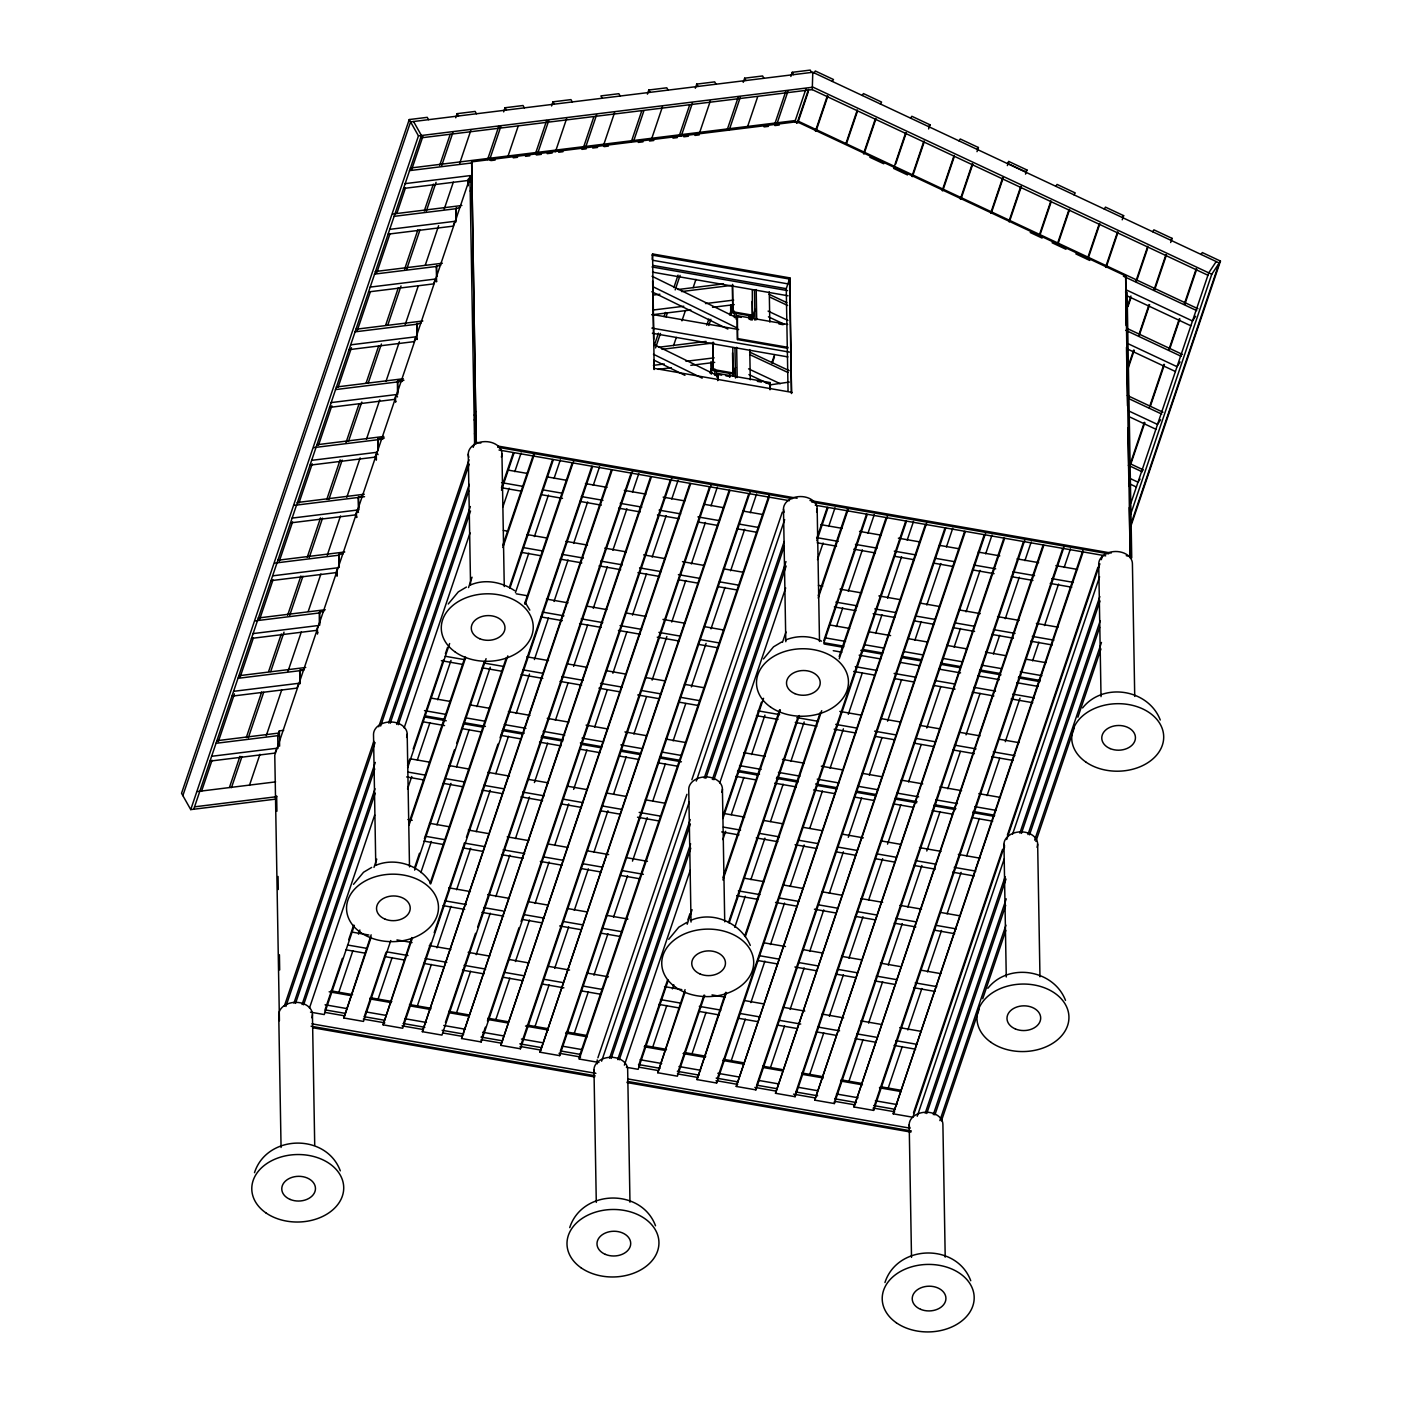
<?xml version="1.0" encoding="UTF-8"?>
<svg xmlns="http://www.w3.org/2000/svg" width="1402" height="1402" viewBox="0 0 1402 1402"><rect width="100%" height="100%" fill="white"/><g stroke="black" fill="none" stroke-linecap="round" stroke-linejoin="round"><path stroke-width="1.5" d="M428.539 119.678L427.224 117.347L409.244 119.556L181.541 793.287L190.742 809.602L275.949 799.087M182.856 795.617L410.576 121.886L812.792 72.273L1219.214 262.963L1130.941 524.155M190.742 809.602L418.462 135.871L409.244 119.556M193.739 809.234L421.441 135.503L413.555 121.518M201.52 791.341L212.035 760.235M218.344 741.588L234.449 693.902M240.057 677.324L253.376 637.928M259.668 619.281L272.987 579.885M279.296 561.221L292.615 521.842M298.906 503.178L312.225 463.799M318.534 445.135L331.836 405.756M338.145 387.092L351.464 347.714M357.072 331.117L370.373 291.739M376.682 273.075L390.001 233.696M397.011 212.964L405.406 188.078M411.715 169.432L422.931 136.257M229.455 787.381L239.97 756.291M246.261 737.627L261.683 692.027M268.693 671.295L281.294 633.984M287.603 615.32L300.922 575.942M307.231 557.277L320.532 517.899M326.841 499.235L340.16 459.838M345.768 443.26L359.07 403.881M366.08 383.149L378.698 345.838M385.69 325.106L398.308 287.778M404.617 269.131L417.919 229.735M424.228 211.089L433.341 184.135M439.65 165.471L450.165 134.382M455.755 117.803L457.157 113.65L475.138 111.441L476.452 113.772M231.47 787.644L241.985 756.537M248.277 737.89L263.699 692.29M270.709 671.558L284.01 632.162M289.618 615.583L302.937 576.187M309.246 557.54L322.548 518.144M328.857 499.498L342.176 460.101M348.467 441.437L361.786 402.059M368.095 383.394L381.414 344.016M387.706 325.352L401.025 285.973M406.633 269.377L419.934 229.998M426.243 211.334L436.057 182.313M441.665 165.734L452.881 132.559M249.433 785.418L259.948 754.329M266.257 735.664L281.662 690.064M287.971 671.4L301.29 632.022M308.282 611.29L320.9 573.979M327.209 555.315L340.511 515.936M346.82 497.272L360.139 457.893M366.448 439.229L379.749 399.85M386.058 381.186L399.377 341.79M404.985 325.211L418.287 285.833M425.297 265.101L438.616 225.704M444.206 209.126L453.319 182.172M459.628 163.526L470.844 130.351M283.677 730.337L279.349 730.88L277.719 735.682L277.946 748.475M304.216 669.227L299.678 670.717L299.905 683.861M323.739 611.482L319.516 612.008L319.376 623.908M343.262 553.737L339.039 554.263L338.898 566.163M362.785 495.993L358.229 497.465L358.456 510.608M384.411 437.985L378.067 438.756L377.944 450.673M403.934 380.24L397.59 381.011L397.449 392.928M421.336 322.74L416.78 324.23L417.042 339.547M440.859 264.996L436.302 266.485L436.565 281.802M460.364 207.251L455.825 208.723L456.053 221.866M1195.591 316.256L1192.489 320.97L1126.77 290.144L1125.526 292.019L1127.103 292.299L1131.729 557.856L1130.17 557.575L1125.666 275.949L796.967 121.729L471.668 161.861L476.172 443.488L474.595 443.207L469.968 177.668L471.528 177.931L470.126 182.067M317.833 632.705L316.519 630.374L318.131 625.555L253.114 633.581M337.339 574.96L336.024 572.629L337.654 567.81L272.619 575.836M356.862 517.215L355.547 514.885L357.177 510.065L292.142 518.092M376.384 459.453L375.07 457.122L376.7 452.32L311.665 460.347M395.89 401.708L394.575 399.377L396.205 394.575L331.17 402.584M350.693 344.839L415.728 336.813L414.098 341.632L349.063 349.659M370.216 287.095L435.251 279.068L433.621 283.887L368.586 291.896M405.178 183.627L470.213 175.601L468.583 180.42L403.566 188.446M469.968 177.668L274.774 755.152L279.419 1020.709M470.283 191.233L471.685 187.097M487.563 159.565L498.762 126.39M503.668 111.88L505.07 107.744L523.034 105.518L524.348 107.849M489.578 159.828L500.777 126.653M508.243 155.534L518.057 126.513M535.476 153.659L546.675 120.484M551.582 105.974L552.984 101.838L570.947 99.612L572.261 101.943M537.492 153.922L548.69 120.747M555.455 151.696L566.653 118.522M474.314 415.29L475.611 411.434M474.279 420.162L475.681 416.026M474.524 433.901L475.926 429.748M284.308 1006.215L373.861 741.272M378.75 726.779L469.004 459.768M473.193 447.361L474.595 443.207M285.885 1006.478L375.07 742.604M380.678 726.008L469.162 464.185M476.172 443.488L471.668 161.861M293.947 1003.113L375.298 762.425M388.617 722.994L469.267 484.391M583.372 147.753L593.887 116.646M295.524 1003.376L374.755 768.927M390.194 723.274L468.741 490.875M586.089 145.931L596.604 114.841M302.061 1004.533L375 788.73M396.731 724.413L470.371 506.543M303.621 1004.796L375.158 793.164M398.308 724.694L470.529 510.976M309.474 1008.02L374.685 815.053M404.144 727.901L470.056 532.865M603.368 145.79L614.567 112.616M324.896 1010.194L342.403 958.372M348.712 939.726L353.619 925.215M407.561 765.615L409.664 759.393M413.169 749.036L443.295 659.904M445.398 653.683L447.501 647.461M501.443 487.861L513.342 452.618M354.355 925.425L324.23 1014.557L310.508 1012.156M373.983 867.4L376.77 859.111M407.596 767.893L449.639 643.536M468.548 587.561L472.053 577.203M501.478 490.157L514.096 452.846M338.846 992.213L352.866 950.731M358.474 934.153L359.876 929.999M407.544 788.958L411.75 776.515M417.358 759.937L429.976 722.591M437.687 699.791L451.006 660.377M502.88 506.911L509.189 488.229M514.797 471.65L521.106 452.986M631.286 141.83L641.801 110.74M647.409 94.162L648.811 90.008L666.774 87.8L668.088 90.131M634.002 140.025L643.816 111.003M371.144 934.854L343.858 1017.975L363.469 1021.41L390.79 940.567M408.963 822.921L465.008 657.1M502.845 545.168L533.671 453.968M343.858 1017.975L371.18 937.149M409.016 825.217L465.762 657.328M502.88 547.463L534.407 454.195M651.282 139.885L662.48 106.71M364.134 1017.046L385.848 952.782M414.571 867.803L419.478 853.292M424.385 838.782L454.511 749.649M456.614 743.446L483.935 662.603M509.855 585.913L552.581 459.47M414.624 870.099L486.073 658.677M509.89 588.192L553.334 459.681M378.102 999.065L392.122 957.584M420.863 872.552L431.36 841.445M436.968 824.849L450.988 783.367M456.596 766.771L469.214 729.443M476.925 706.626L490.244 667.229M515.48 592.555L528.799 553.159M534.407 536.563L548.427 495.081M554.035 478.485L560.344 459.821M679.199 135.924L689.714 104.835M695.322 88.238L696.724 84.102L714.687 81.877L716.001 84.208M681.214 136.187L692.43 103.012M411.785 937.552L383.096 1024.827L402.707 1028.244L592.573 466.533M429.993 883.663L506.35 657.731M524.576 603.841L572.209 462.888M383.096 1024.827L412.521 937.78M430.729 883.873L507.804 655.873M525.312 604.052L573.646 461.03M652.263 259.458L652.578 253.937L789.904 277.894L791.517 393.524L789.519 279.051M699.878 131.893L710.393 100.804M403.373 1023.881L430.694 943.055M434.199 932.681L464.325 843.566M466.428 837.345L497.955 744.059M500.058 737.838L591.837 466.305M417.34 1005.9L431.36 964.436M436.968 947.84L450.988 906.358M456.596 889.762L470.616 848.28M476.224 831.684L490.244 790.22M495.852 773.624L508.47 736.295M516.181 713.478L529.483 674.064M534.39 659.553L548.41 618.072M554.018 601.476L568.038 559.994M573.646 543.415L587.666 501.934M593.274 485.337L599.583 466.673M611.447 469.74L422.335 1031.679L441.963 1035.097L632.512 471.3M422.335 1031.679L612.183 469.95M654.243 345.611L658.449 333.168M664.057 316.589L665.459 312.436M673.871 287.568L678.06 275.125M727.112 130.018L738.328 96.843M743.235 82.332L744.637 78.197L762.6 75.971L763.915 78.302M655.558 347.941L660.465 333.431M666.073 316.852L667.475 312.699M675.186 289.899L680.075 275.388M729.128 130.281L740.344 97.106M652.578 253.937L654.173 369.55L654.033 360.927M673.521 345.716L676.325 337.426M681.933 320.848L685.438 310.49M693.149 287.673L695.953 279.384M747.792 125.987L757.606 96.966M445.415 1022.444L475.541 933.311M477.644 927.09L631.075 473.157M456.579 1012.752L470.599 971.271M476.207 954.674L490.227 913.193M495.835 896.614L509.855 855.132M515.463 838.536L529.483 797.055M534.39 782.544L547.709 743.13M555.42 720.313L568.038 682.984M573.646 666.388L587.666 624.924M593.274 608.328L607.276 566.846M612.884 550.25L626.904 508.768M632.512 492.19L638.821 473.508M650.686 476.575L461.573 1038.514L481.201 1041.949L671.751 478.152M461.573 1038.514L651.422 476.803M706.766 325.229L708.869 319.008M774.728 124.147L785.944 90.972M790.851 76.462L792.253 72.308L810.216 70.1L811.53 72.431M708.781 325.474L710.884 319.27M776.743 124.392L787.959 91.235M481.85 1037.585L485.355 1027.21M487.458 1020.989L518.985 927.721M521.088 921.5L670.314 480.01M709.938 373.02L711.34 368.866M729.548 314.977L730.95 310.823M794.706 122.184L805.922 89.009M410.278 168.047L795.267 120.554L796.581 122.885L796.967 121.729M732.79 347.626L732.913 373.948L713.285 370.514L713.127 342.088M752.313 289.881L752.418 316.204L732.808 312.769L732.65 284.343M797.265 122.622L808.481 89.465M797.808 122.815L808.306 91.726M495.817 1019.604L509.837 978.123M515.445 961.527L529.465 920.045M535.073 903.449L549.093 861.967M554.701 845.388L568.721 803.907M573.628 789.379L586.947 749.982M594.658 727.165L607.276 689.837M612.884 673.24L626.904 631.759M632.512 615.163L646.532 573.698M652.14 557.102L666.16 515.621M671.768 499.024L678.077 480.36M420.635 137.904L812.249 89.605L812.792 72.273M717.684 380.661L717.912 373.458L770.224 382.588L770.329 388.827M787.731 348.327L737.505 339.564L737.101 316.659L737.434 315.713L787.661 324.458M737.505 339.564L737.434 315.713M689.924 483.427L500.812 1045.366L520.44 1048.784L710.989 484.987M500.812 1045.366L690.678 483.637M732.738 375.754L735.542 367.464M751.665 319.796L755.17 309.421M815.421 131.14L827.32 95.897M733.281 375.946L735.384 369.725M752.191 319.971L754.294 313.768M815.964 131.332L827.863 96.09M521.088 1044.42L709.552 486.844M535.056 1026.439L549.076 984.958M554.684 968.379L568.704 926.897M574.312 910.301L588.332 868.819M593.94 852.223L607.96 810.742M613.568 794.163L626.186 756.817M633.897 734.017L646.515 696.671M652.123 680.093L666.844 636.526M671.751 622.015L685.771 580.533M691.379 563.937L705.399 522.455M711.007 505.877L717.316 487.213M789.904 277.894L786.259 288.672L788.064 391.263M771.801 362.873L774.605 354.583M846.072 143.127L857.288 109.952M729.163 490.279L540.05 1052.219L559.678 1055.636L750.228 491.839M772.344 363.048L774.447 356.844M846.615 143.319L857.13 112.213M540.05 1052.219L729.916 490.49M770.013 389.791L770.224 382.588M863.527 153.712L875.444 118.469M560.344 1051.272L748.791 493.697M864.07 153.905L875.987 118.662M574.294 1033.292L588.314 991.81M593.922 975.214L607.942 933.732M613.55 917.153L627.57 875.672M632.477 861.143L647.198 817.594M652.806 800.998L665.424 763.669M673.135 740.852L685.753 703.524M691.361 686.927L706.082 643.378M710.989 628.867L725.009 587.385M730.617 570.789L744.637 529.308M750.245 512.711L756.554 494.047M769.102 495.046L579.254 1056.757L579.289 1059.053L598.917 1062.471M579.289 1059.053L769.155 497.342M893.793 167.907L905.692 132.664M895.72 163.964L906.235 132.857M597.883 1057.827L686.945 794.303M691.852 779.775L782.316 512.116M601.633 1061.174L689.293 801.821M696.303 781.072L784.664 519.634M609.572 1058.177L690.222 819.557M704.242 778.057L784.191 541.523M611.132 1058.44L690.38 823.973M705.819 778.338L784.349 545.939M911.931 176.424L923.848 141.181M912.474 176.617L924.391 141.374M928.597 128.949L929.999 124.796L911.843 116.278L910.599 118.154M617.686 1059.579L690.608 843.794M712.356 779.477L785.979 561.606M619.246 1059.859L690.783 848.21M713.916 779.74L786.154 566.04M624.381 1065.152L690.31 870.116M719.752 782.964L785.681 587.929M638.821 1064.959L667.545 979.98M687.856 919.87L689.959 913.648M722.889 816.227L761.409 702.227M816.753 538.473L827.268 507.384M668.281 980.191L638.155 1069.323L626.379 1067.273M687.19 924.233L692.097 909.723M722.924 818.523L763.564 698.301M782.474 642.326L785.979 631.969M816.805 540.769L828.004 507.594M652.771 1046.979L666.791 1005.497M672.399 988.901L673.801 984.765M722.871 839.588L725.675 831.281M731.283 814.685L743.901 777.356M751.612 754.539L764.931 715.143M817.506 559.591L823.114 542.995M828.722 526.416L835.031 507.734M942.197 190.619L954.114 155.394M942.74 190.812L953.938 157.655M685.052 989.619L657.783 1072.74L677.394 1076.175L704.715 995.332M722.889 877.687L779.635 709.798M818.172 595.797L847.597 508.733M657.783 1072.74L685.105 991.915M722.924 879.983L780.371 710.008M818.207 598.076L848.333 508.944M960.352 199.137L972.252 163.911M960.896 199.329L972.795 164.087M977.001 151.661L978.403 147.508L960.247 138.991L959.003 140.883M678.06 1071.811L703.979 995.122M728.497 922.569L797.861 717.368M823.78 640.661L866.506 514.236M729.233 922.779L799.298 715.511M823.815 642.957L867.242 514.446M692.01 1053.831L706.03 1012.349M734.771 927.318L745.286 896.193M750.894 879.615L764.914 838.133M770.522 821.537L783.14 784.209M790.851 761.391L804.17 721.995M836.416 626.589L842.725 607.925M848.333 591.329L862.353 549.847M867.961 533.251L874.27 514.587M725.693 992.318L697.022 1079.593L716.632 1083.01L906.481 521.299M744.62 936.361L820.275 712.496M839.185 656.522L886.134 517.653M697.022 1079.593L726.446 992.528M745.356 936.571L821.712 710.639M839.237 658.817L887.571 515.796M990.723 213.086L1002.623 177.844M991.249 213.279L1003.166 178.036M1007.372 165.594L1008.774 161.458L1026.93 169.975L1025.528 174.128M717.298 1078.646L905.745 521.071M1008.862 221.604L1020.779 186.361M1009.405 221.796L1021.322 186.554M731.248 1060.666L745.268 1019.184M750.876 1002.605L764.896 961.124M770.504 944.527L784.524 903.046M790.132 886.45L804.152 844.968M809.76 828.389L822.378 791.043M830.089 768.243L843.408 728.83M848.315 714.319L862.335 672.837M875.654 633.424L881.963 614.759M887.571 598.163L901.591 556.699M907.199 540.103L913.508 521.439M925.373 524.506L736.26 1086.445L755.871 1089.862L945.737 528.133M736.26 1086.445L926.81 522.648M1039.723 233.976L1050.922 200.819M1040.249 234.169L1050.764 203.08M756.537 1085.498L944.983 527.923M770.487 1067.518L784.507 1026.036M790.115 1009.44L804.135 967.958M809.743 951.38L823.763 909.898M829.371 893.302L843.391 851.82M848.298 837.309L861.617 797.896M869.328 775.078L881.946 737.75M887.554 721.154L901.574 679.672M914.893 640.276L921.202 621.612M926.81 605.016L940.83 563.534M946.438 546.938L952.747 528.274M1057.879 242.493L1069.078 209.336M1057.704 244.754L1069.621 209.511M964.611 531.34L775.499 1093.28L795.109 1096.697L985.676 532.918M775.499 1093.28L965.347 531.568M795.775 1092.351L984.222 534.775M809.743 1074.353L823.763 1032.888M829.371 1016.292L843.373 974.811M848.981 958.214L863.001 916.733M868.609 900.154L882.629 858.672M887.536 844.144L900.855 804.748M908.566 781.93L921.184 744.602M926.792 728.006L940.812 686.524M954.131 647.111L960.44 628.447M966.048 611.868L980.068 570.386M985.676 553.79L991.985 535.126M1087.426 258.774L1099.343 223.531M1088.671 256.881L1099.887 223.707M1003.85 538.193L814.737 1100.132L834.348 1103.549L1024.915 539.752M814.737 1100.132L1004.586 538.403M1105.582 267.291L1117.499 232.049M1106.125 267.467L1118.025 232.224M1122.231 219.799L1123.633 215.645L1105.477 207.128L1104.25 209.021M835.014 1099.186L1023.46 541.61M848.981 1081.205L863.001 1039.723M868.609 1023.127L882.629 981.663M888.237 965.067L902.257 923.585M907.865 906.989L921.885 865.507M926.792 850.996L940.094 811.583M947.805 788.765L960.423 751.437M966.031 734.858L980.051 693.377M993.37 653.963L999.679 635.299M1005.287 618.703L1019.307 577.221M1024.915 560.642L1031.224 541.961M1125.666 275.949L1126.121 325.562M1064.153 546.605L873.604 1110.402L853.976 1106.967L1043.088 545.028M853.976 1106.967L1043.824 545.255M1126.735 308.422L1130.941 295.997M1135.83 281.487L1147.747 246.244M1127.979 306.547L1130.766 298.258M1136.374 281.662L1147.59 248.505M874.252 1106.038L1062.716 548.462M1128.067 366.693L1133.675 350.114M1139.283 333.536L1149.079 304.514M1153.986 290.004L1165.903 254.761M1127.909 368.954L1134.218 350.307M1139.125 335.797L1149.622 304.707M1154.529 290.179L1166.446 254.954M1170.652 242.511L1172.054 238.358L1153.899 229.84L1152.654 231.733M888.22 1088.057L902.24 1046.575M907.848 1029.979L921.868 988.498M927.476 971.901L941.496 930.42M947.104 913.841L961.124 872.359M966.732 855.763L979.35 818.435M987.061 795.617L999.679 758.289M1005.287 741.693L1020.008 698.143M1032.608 660.815L1038.917 642.151M1044.525 625.555L1058.545 584.073M1064.153 567.477L1070.462 548.813M1083.027 549.812L893.214 1113.819L912.842 1117.236L1004.603 845.704M893.214 1113.819L1083.063 552.09M1130.292 463.817L1144.312 422.352M1149.219 407.842L1163.923 364.31M1168.83 349.799L1179.345 318.71M1184.252 304.199L1196.151 268.956M1130.836 464.009L1144.856 422.545M1150.464 405.967L1164.466 364.502M1170.074 347.924L1179.888 318.902M1184.795 304.392L1196.695 269.149M913.491 1112.873L1002.57 849.367M1007.372 835.119L1097.941 567.179M1006.706 839.483L1099.887 563.814M1101.289 559.661L1102.691 555.525M917.241 1116.237L1004.2 858.953M1012.63 834.05L1099.589 576.765M1130.976 502.95L1208.752 272.847L1216.2 261.543M925.197 1113.223L1005.129 876.688M1019.867 833.121L1099.816 596.586M926.757 1113.503L1006.005 879.036M1021.427 833.384L1099.974 601.002M1130.503 514.744L1211.766 274.266L1220.459 261.07L1202.303 252.553L1201.058 254.445M1130.783 526.416L1220.459 261.07M933.294 1114.643L1006.233 898.857M1027.964 834.54L1100.202 620.823M934.871 1114.923L1005.707 905.359M1029.541 834.803L1099.676 627.325M939.883 1120.584L1005.935 925.162M1034.676 840.096L1101.481 642.449M941.443 1120.846L979.227 1009.072M982.732 998.732L1005.812 930.42M1035.903 841.428L1074.37 727.585M1077.875 717.228L1100.956 648.933M254.498 1172.668C266.923 1134.183 326.228 1132.939 340.3 1170.845M569.72 1227.609C582.145 1189.124 641.45 1187.88 655.523 1225.786M884.942 1282.55C897.385 1244.082 956.672 1242.838 970.745 1280.727M448.254 603.982L458.314 591.872L466.445 587.052M353.497 884.347L363.556 872.237L371.688 867.417M763.477 658.94L773.553 646.813L781.685 641.993M668.719 939.305L678.796 927.178L686.927 922.358M814.071 72.869L815.316 70.994L833.471 79.511L832.227 81.386M796.581 122.885L797.808 120.993L1197.939 308.738M862.195 95.441L863.439 93.566L881.578 102.083L880.351 103.958M928.755 126.671L929.999 124.796M977.159 149.401L978.403 147.508M1008.774 161.458L1007.53 163.333L1025.686 171.85L1026.93 169.975M1055.829 186.308L1057.073 184.416L1075.229 192.933L1073.985 194.825M1122.389 217.538L1123.633 215.645M1170.81 240.25L1172.054 238.358M1180.133 361.979L1177.032 366.693L1128.715 344.016M1160.611 419.724L1157.509 424.438L1128.522 410.839M1140.071 479.046L1137.986 482.183L1130.257 478.555M1082.589 707.94C1103.216 681.845 1148.326 689.03 1160.26 719.997M987.832 988.305C1008.459 962.21 1053.568 969.378 1065.502 1000.362M470.108 585.142C484.724 578.623 501.688 581.935 514.639 590.663M785.33 640.083C796.809 635.299 810.391 635.369 821.502 641.152M375.35 865.507C394.628 857.06 419.391 864.876 430.414 882.717M690.573 920.448C713.11 910.441 740.922 923.094 750.28 945.421M769.856 384.902L789.273 382.08M418.462 135.871L813.055 87.187L1211.766 274.266M409.419 170.641L472.159 162.912M490.788 160.599L495.134 160.073M513.237 157.83L517.566 157.304M525.487 156.323L529.833 155.797M536.335 154.991L541.365 154.36M547.183 153.642L552.178 153.028M558.662 152.24L562.991 151.696M581.865 149.366L586.211 148.84M592.713 148.034L597.602 147.438M604.087 146.632L608.415 146.088M638.26 142.408L643.01 141.83M649.494 141.024L653.823 140.498M672.96 138.132L677.289 137.606M683.808 136.8L688.435 136.222M694.919 135.416L699.247 134.89M764.037 126.899L768.454 126.355M774.885 125.567L779.267 125.023M392.665 214.033L461.871 205.498M393.98 216.364L456.702 208.618M389.738 229.35L454.756 221.323L453.144 226.143L388.109 234.152M375.315 271.515L442.366 263.243M374.457 274.109L437.179 266.362M355.793 329.26L422.843 320.988M678.042 289.513L723.467 283.905M354.934 331.853L417.673 324.125M653.402 295.033L659.904 294.245M681.53 291.563L731.266 285.43M653.437 309.982L683.79 306.249M705.486 303.568L733.667 300.098M651.807 314.802L690.835 309.982M712.531 307.318L734.21 304.637M336.27 387.005L403.32 378.733M658.537 347.258L706.117 341.387M335.411 389.598L402.479 381.326M662.007 349.326L713.916 342.912M653.437 365.326L664.268 363.994M685.964 361.313L714.161 357.843M329.558 407.404L394.575 399.377M658.309 369.339L671.33 367.727M690.835 365.326L714.705 362.382M316.764 444.749L383.798 436.478M313.733 447.624L382.956 439.089M310.035 465.149L375.07 457.122M297.242 502.512L364.292 494.24M294.227 505.368L364.573 496.694M290.512 522.893L355.547 514.885M277.719 560.257L344.769 551.985M274.704 563.113L339.599 555.104M270.989 580.656L336.024 572.629M258.196 618.002L325.246 609.73M255.182 620.858L320.077 612.867M251.484 638.401L316.519 630.374M238.69 675.746L305.724 667.475M237.832 678.34L303.901 670.191M233.591 691.326L298.626 683.317L296.996 688.119L231.961 696.146M216.732 740.712L279.454 732.983M215.873 743.323L278.595 735.577M211.632 756.291L276.667 748.282L275.037 753.084L210.002 761.111M197.507 791.517L275.616 781.878M194.545 806.833L276.772 796.687M652.088 255.076L789.606 279.068M652.613 260.264L787.994 283.887M653.139 265.451L786.364 288.689M652 266.958L787.538 290.6M652.526 272.146L788.064 295.787M733.123 311.805L752.751 315.24M737.101 316.659L741.29 317.395M778.951 323.967L783.14 324.703M652.421 314.486L738.679 329.54M737.82 338.601L788.047 347.363M651.86 328.086L789.536 352.112M652.386 333.273L787.906 356.914M713.618 369.567L733.228 372.985M717.579 374.422L721.767 375.14M725.956 375.876L730.144 376.612M757.343 381.344L761.531 382.08M765.72 382.816L769.908 383.535M654.576 368.411L791.902 392.367M476.557 442.331L480.851 443.085M498.078 446.081L797.107 498.253M810.005 500.514L1111.19 553.054M1126.262 555.683L1130.555 556.419M497.675 447.238L792.41 498.656M811.776 502.039L1108.649 553.825M499.024 450.024L789.449 500.689M815.263 505.193L1105.687 555.858M507.769 470.038L527.205 473.42M546.622 476.803L566.04 480.203M585.458 483.585L607.048 487.353M624.311 490.367L645.884 494.117M663.146 497.132L684.737 500.9M704.154 504.282L723.572 507.682M742.99 511.064L762.425 514.446M820.678 524.611L842.269 528.379M859.531 531.393L881.104 535.161M898.367 538.175L919.957 541.926M939.375 545.325L958.793 548.708M978.21 552.09L999.801 555.858M1017.063 558.872L1038.637 562.64M1055.899 565.654L1077.49 569.422M501.548 482.638L523.121 486.406M542.539 489.789L561.974 493.171M581.392 496.571L602.965 500.321M620.227 503.336L641.818 507.103M659.08 510.118L680.653 513.886M697.916 516.9L719.506 520.65M738.924 524.05L758.342 527.432M816.612 537.597L838.186 541.365M855.448 544.379L877.039 548.147M894.301 551.144L915.874 554.912M935.292 558.311L954.727 561.694M974.145 565.076L995.718 568.844M1012.98 571.858L1034.571 575.626M1051.833 578.64L1073.406 582.391M502.074 487.826L521.491 491.208M540.909 494.608L562.5 498.358M579.762 501.373L601.335 505.141M618.597 508.155L640.188 511.923M657.45 514.937L679.024 518.687M698.441 522.087L717.877 525.47M737.294 528.852L756.712 532.252M817.138 542.784L836.556 546.184M853.818 549.181L875.409 552.949M894.827 556.349L914.244 559.731M933.662 563.113L953.097 566.513M972.515 569.895L994.088 573.663M1011.35 576.66L1032.941 580.428M1050.203 583.442L1071.776 587.21M503.371 530.412L507.682 531.165M527.099 534.548L546.517 537.947M565.952 541.33L587.526 545.098M604.788 548.112L626.361 551.88M643.641 554.877L665.214 558.644M682.476 561.659L704.049 565.427M723.485 568.809L742.902 572.209M818.435 585.37L822.746 586.124M840.008 589.138L861.582 592.906M878.861 595.92L900.434 599.688M919.852 603.07L939.27 606.453M958.705 609.852L980.278 613.603M997.541 616.617L1019.114 620.385M1036.393 623.399L1057.967 627.167M523.034 547.534L542.451 550.933M561.869 554.316L583.442 558.084M600.704 561.098L622.295 564.848M639.557 567.863L661.131 571.63M678.393 574.645L699.984 578.413M719.401 581.795L738.819 585.177M835.925 602.124L857.516 605.892M874.778 608.906L896.351 612.656M915.786 616.056L935.204 619.439M954.622 622.821L974.039 626.221M993.457 629.603L1015.048 633.371M1032.31 636.385L1053.883 640.153M521.404 552.353L540.822 555.735M560.239 559.118L581.83 562.885M599.092 565.9L620.665 569.668M637.928 572.682L659.518 576.45M678.936 579.832L698.354 583.214M717.771 586.614L737.189 589.997M834.313 606.943L855.886 610.694M873.148 613.708L894.721 617.476M914.157 620.858L933.574 624.258M952.992 627.64L974.583 631.408M991.845 634.423L1013.418 638.19M1030.68 641.187L1052.271 644.955M830.177 625.029L849.612 628.429M869.03 631.811L890.603 635.579M907.865 638.593L927.283 641.976M946.701 645.358L966.118 648.758M985.553 652.14L1004.971 655.523M1026.544 659.29L1045.962 662.673M826.111 638.015L845.529 641.415M864.946 644.797L884.364 648.18M903.782 651.562L923.217 654.962M942.635 658.344L962.052 661.726M981.47 665.126L1000.888 668.509M1020.306 671.891L1041.896 675.659M824.481 642.835L843.899 646.217M863.317 649.599L882.734 652.999M902.169 656.381L921.587 659.764M941.005 663.164L960.423 666.546M979.84 669.928L999.258 673.328M1018.676 676.71L1040.266 680.478M824.096 643.991L843.513 647.373M860.775 650.388L882.349 654.156M901.766 657.538L921.184 660.92M940.619 664.32L960.037 667.702M979.455 671.085L1001.028 674.853M1018.29 677.867L1039.863 681.635M516.216 593.817L527.012 595.692M546.429 599.075L568.003 602.842M587.42 606.225L606.856 609.625M626.273 613.007L645.691 616.389M662.953 619.404L684.544 623.171M703.962 626.554L723.379 629.954M833.261 650.686L841.883 652.193M859.146 655.19L880.719 658.958M900.154 662.357L919.572 665.74M938.989 669.122L960.563 672.89M977.825 675.904L999.398 679.672M1016.66 682.669L1038.251 686.437M542.346 612.061L563.937 615.828M581.199 618.843L602.772 622.611M620.034 625.607L641.625 629.375M658.887 632.39L680.461 636.158M699.878 639.54L719.314 642.94M855.255 666.651L876.846 670.419M894.108 673.433L915.681 677.184M935.099 680.583L954.534 683.966M973.952 687.348L995.525 691.116M1012.787 694.13L1034.378 697.898M540.716 616.88L562.307 620.63M579.569 623.645L601.143 627.413M618.405 630.427L639.995 634.195M657.258 637.209L678.831 640.959M698.249 644.359L717.684 647.742M853.625 671.453L875.216 675.221M894.634 678.621L914.051 682.003M933.469 685.385L955.06 689.153M972.322 692.167L993.895 695.935M1011.157 698.95L1032.748 702.7M526.907 656.819L548.497 660.587M567.915 663.987L587.333 667.37M606.751 670.752L626.168 674.152M645.603 677.534L665.021 680.916M684.439 684.316L703.857 687.699M839.816 711.41L861.389 715.178M880.824 718.56L900.242 721.96M919.659 725.342L939.077 728.725M960.668 732.492L980.086 735.892M999.503 739.275L1018.921 742.657M445.153 656.259L464.57 659.641M483.988 663.041L503.406 666.423M522.841 669.805L542.259 673.205M561.676 676.588L583.25 680.356M600.512 683.37L622.102 687.12M641.52 690.52L660.938 693.902M680.373 697.285L699.791 700.685M758.061 710.849L779.635 714.617M796.897 717.614L818.47 721.382M835.732 724.396L857.323 728.164M874.585 731.178L896.158 734.946M915.594 738.328L935.011 741.711M954.429 745.11L976.002 748.861M993.264 751.875L1014.855 755.643M441.367 660.692L462.94 664.46M482.358 667.843L501.793 671.243M521.211 674.625L542.784 678.393M560.046 681.407L581.637 685.157M598.899 688.172L620.473 691.94M637.735 694.954L659.326 698.722M678.743 702.104L698.161 705.486M756.432 715.651L778.005 719.419M795.267 722.433L816.858 726.201M834.12 729.215L855.693 732.966M875.111 736.365L894.529 739.748M913.964 743.13L933.381 746.53M952.799 749.912L974.39 753.68M991.652 756.694L1013.225 760.462M430.712 698.038L450.13 701.421M469.547 704.82L488.983 708.203M508.4 711.585L529.974 715.353M547.236 718.367L568.826 722.135M586.089 725.149L607.662 728.917M624.924 731.914L646.515 735.682M665.932 739.082L685.35 742.464M743.621 752.629L765.194 756.397M782.456 759.411L804.047 763.161M821.309 766.175L842.882 769.943M862.3 773.326L881.735 776.726M901.153 780.108L922.726 783.876M939.988 786.89L961.579 790.64M978.841 793.655L1000.415 797.423M424.473 710.639L446.064 714.407M465.482 717.806L484.899 721.189M504.317 724.571L525.908 728.339M543.17 731.353L564.743 735.121M582.005 738.135L603.596 741.886M620.858 744.9L642.431 748.668M661.849 752.05L681.284 755.45M739.537 765.615L761.128 769.365M778.39 772.379L799.964 776.147M817.226 779.162L838.817 782.929M858.234 786.312L877.652 789.694M897.07 793.094L918.661 796.862M935.923 799.859L957.496 803.626M974.758 806.641L996.349 810.409M425.016 715.844L444.434 719.226M463.852 722.608L485.425 726.376M502.705 729.39L524.278 733.158M541.54 736.155L563.113 739.923M580.375 742.937L601.966 746.705M621.384 750.088L640.802 753.487M660.237 756.87L679.655 760.252M737.925 770.417L759.498 774.184M776.761 777.199L798.334 780.967M815.596 783.981L837.187 787.731M856.604 791.131L876.022 794.513M895.457 797.896L917.031 801.664M934.293 804.678L955.866 808.446M973.128 811.46L994.719 815.228M424.613 716.983L446.204 720.751M463.466 723.765L482.884 727.147M502.302 730.547L521.737 733.929M541.154 737.312L562.728 741.08M582.145 744.48L601.581 747.862M620.998 751.244L640.416 754.644M659.834 758.026L681.425 761.794M737.522 771.573L756.94 774.973M776.375 778.355L797.948 782.123M817.366 785.506L836.801 788.888M856.219 792.288L875.637 795.67M895.054 799.052L916.645 802.82M933.907 805.835L955.481 809.602M972.743 812.617L994.333 816.367M423.001 721.802L444.574 725.57M461.836 728.584L481.254 731.967M500.672 735.349L520.107 738.749M539.525 742.131L561.098 745.899M580.533 749.281L599.951 752.664M619.369 756.064L638.786 759.446M658.204 762.828L677.639 766.228M735.892 776.393L755.327 779.775M774.745 783.157L796.318 786.925M813.581 789.939L835.171 793.707M854.589 797.09L874.007 800.489M893.424 803.872L912.86 807.254M932.277 810.654L951.695 814.036M973.286 817.804L992.704 821.186M410.19 758.78L429.608 762.162M449.026 765.545L468.443 768.944M487.878 772.327L509.452 776.095M528.869 779.477L548.305 782.859M567.722 786.259L587.14 789.641M606.558 793.024L625.975 796.424M645.411 799.806L664.828 803.188M723.099 813.353L744.672 817.121M764.09 820.503L783.508 823.903M802.943 827.285L822.361 830.667M841.778 834.067L863.369 837.835M880.631 840.832L900.049 844.232M919.467 847.614L941.057 851.382M958.32 854.396L979.893 858.164M408.262 772.134L425.525 775.148M444.96 778.531L464.377 781.913M483.795 785.313L503.213 788.695M522.648 792.077L544.221 795.845M563.639 799.228L583.057 802.627M602.492 806.01L621.91 809.392M639.172 812.406L660.745 816.174M723.327 827.092L740.589 830.107M760.024 833.489L779.442 836.889M798.86 840.271L818.277 843.653M837.713 847.053L857.13 850.436M876.548 853.818L895.966 857.218M915.401 860.6L934.819 863.982M954.236 867.382L975.81 871.133M406.633 776.936L423.912 779.95M443.33 783.35L462.748 786.732M482.165 790.115L501.601 793.514M521.018 796.897L542.592 800.665M562.009 804.047L581.444 807.429M600.862 810.829L620.28 814.212M637.542 817.226L659.133 820.994M721.715 831.912L738.977 834.926M756.239 837.923L777.812 841.691M795.074 844.705L816.665 848.473M836.083 851.855L855.5 855.255M874.918 858.637L894.353 862.02M913.771 865.42L935.344 869.17M952.606 872.184L974.197 875.952M407.929 819.539L412.241 820.293M429.503 823.289L448.938 826.689M468.356 830.072L487.773 833.454M507.191 836.854L528.782 840.622M548.2 844.004L567.617 847.386M587.052 850.786L608.626 854.537M625.888 857.551L647.461 861.319M744.585 878.265L764.002 881.648M783.42 885.03L802.838 888.43M822.255 891.812L841.691 895.195M861.108 898.594L882.682 902.345M899.944 905.359L921.535 909.127M940.952 912.509L960.37 915.909M425.437 836.275L444.855 839.675M464.272 843.058L483.708 846.44M503.125 849.84L524.698 853.59M544.116 856.99L563.551 860.372M582.969 863.755L602.387 867.155M621.805 870.537L643.395 874.305M738.346 890.866L759.919 894.634M779.337 898.016L798.772 901.398M818.19 904.798L837.607 908.181M857.025 911.563L876.46 914.963M895.878 918.345L915.296 921.727M936.869 925.495L956.304 928.895M423.807 841.095L443.225 844.477M462.66 847.86L482.078 851.259M501.495 854.642L523.069 858.41M540.331 861.424L561.922 865.192M581.339 868.574L600.757 871.956M620.192 875.356L639.61 878.739M736.716 895.685L758.289 899.436M775.551 902.45L797.142 906.218M814.404 909.232L835.978 913M855.413 916.382L874.83 919.765M894.248 923.164L915.821 926.932M935.257 930.315L954.674 933.697M448.833 887.817L470.424 891.584M487.686 894.599L509.259 898.367M528.677 901.749L548.112 905.131M567.53 908.531L586.947 911.913M606.365 915.296L627.956 919.064M763.897 942.792L785.488 946.543M802.75 949.557L822.168 952.957M841.586 956.339L861.003 959.722M880.438 963.121L899.856 966.504M921.429 970.272L940.865 973.654M444.767 900.803L466.34 904.57M483.602 907.585L503.02 910.967M524.611 914.735L544.029 918.117M563.446 921.517L582.864 924.899M602.299 928.282L621.717 931.682M759.831 955.761L779.249 959.161M798.667 962.543L818.085 965.925M837.52 969.325L856.937 972.708M876.355 976.09L895.773 979.49M915.208 982.872L936.781 986.64M443.137 905.622L464.71 909.39M481.973 912.387L503.563 916.154M522.981 919.554L542.399 922.937M559.661 925.951L581.252 929.719M600.669 933.101L620.087 936.483M758.202 960.58L777.619 963.963M794.881 966.977L816.472 970.745M835.89 974.127L855.308 977.527M874.725 980.909L894.161 984.292M913.578 987.691L935.152 991.442M351.639 932.015L368.901 935.029M396.941 939.918L412.048 942.565M429.31 945.579L450.901 949.329M468.163 952.344L489.736 956.111M509.171 959.494L528.589 962.894M548.007 966.276L569.58 970.044M586.86 973.058L608.433 976.808M664.53 986.605L681.81 989.619M712.006 994.894L724.957 997.137M744.392 1000.537L763.81 1003.92M783.227 1007.302L804.801 1011.07M822.063 1014.084L843.653 1017.852M860.916 1020.866L880.333 1024.249M899.751 1027.631L921.342 1031.399M347.556 945.001L366.974 948.383M386.391 951.783L407.982 955.533M425.244 958.547L446.817 962.315M464.08 965.33L485.67 969.097M505.088 972.48L524.506 975.862M543.923 979.262L563.359 982.644M582.776 986.027L602.194 989.426M660.465 999.591L679.882 1002.973M699.3 1006.356L720.891 1010.123M740.309 1013.523L759.726 1016.906M779.144 1020.288L800.735 1024.056M817.997 1027.07L839.57 1030.838M856.832 1033.852L876.268 1037.235M895.685 1040.617L917.258 1044.385M345.926 949.82L365.344 953.202M384.779 956.585L404.197 959.984M423.614 963.367L443.032 966.749M462.467 970.149L484.04 973.899M503.458 977.299L522.876 980.681M542.311 984.064L563.884 987.832M581.147 990.846L600.564 994.228M658.835 1004.393L678.253 1007.793M699.843 1011.561L719.261 1014.943M738.679 1018.325L758.096 1021.707M777.532 1025.107L796.949 1028.49M816.367 1031.872L835.785 1035.272M855.22 1038.654L874.638 1042.036M894.055 1045.436L915.629 1049.204M331.012 990.846L352.585 994.614M370.251 997.698L391.824 1001.466M409.489 1004.533L431.062 1008.301M448.728 1011.385L468.338 1014.803M487.966 1018.22L507.594 1021.655M527.205 1025.072L546.833 1028.49M566.443 1031.925L586.071 1035.342M644.92 1045.612L666.511 1049.379M684.158 1052.464L705.749 1056.214M723.414 1059.299L743.025 1062.716M762.653 1066.151L782.263 1069.568M801.891 1072.986L821.502 1076.421M841.13 1079.838L860.74 1083.255M880.368 1086.69L899.979 1090.108M329.137 991.792L350.728 995.56M369.813 998.89L391.316 1002.64M410.681 1006.023L430.572 1009.493M449.411 1012.77L469.407 1016.257M488.141 1019.534L508.26 1023.039M525.522 1026.054L548.375 1030.032M565.584 1033.046L587.087 1036.797M644.201 1046.751L665.792 1050.519M683.054 1053.533L705.416 1057.441M722.626 1060.438L744.147 1064.188M762.898 1067.465L782.859 1070.953M801.734 1074.247L823.324 1077.998M840.587 1081.012L862.458 1084.833M879.422 1087.794L901.188 1091.597M325.071 1004.778L346.644 1008.546M366.062 1011.929L385.497 1015.311M404.915 1018.711L426.488 1022.479M443.751 1025.475L465.341 1029.243M482.603 1032.258L504.177 1036.025M521.439 1039.04L543.03 1042.808M562.447 1046.19L581.865 1049.572M640.136 1059.737L661.709 1063.505M678.971 1066.519L700.562 1070.287M717.824 1073.301L739.397 1077.051M758.815 1080.451L778.25 1083.834M797.668 1087.216L817.086 1090.616M836.503 1093.998L858.094 1097.766M875.356 1100.78L896.929 1104.548M325.597 1009.966L345.015 1013.348M364.432 1016.748L383.868 1020.13M403.285 1023.513L424.859 1027.28M442.121 1030.295L463.712 1034.063M480.974 1037.077L502.547 1040.845M519.809 1043.842L541.4 1047.609M560.818 1051.009L580.235 1054.392M638.506 1064.556L660.079 1068.324M677.341 1071.338L698.932 1075.089M716.194 1078.103L737.767 1081.871M757.185 1085.253L776.62 1088.653M796.038 1092.035L817.611 1095.803M834.873 1098.817L856.464 1102.568M873.726 1105.582L895.3 1109.35M324.581 1012.332L343.946 1015.714M363.311 1019.096L384.814 1022.847M402.024 1025.843L423.544 1029.594M442.909 1032.976L462.274 1036.358M481.622 1039.741L500.987 1043.106M520.352 1046.488L539.717 1049.87M559.083 1053.253L580.586 1057.003M638.681 1067.132L658.046 1070.515M677.394 1073.879L696.759 1077.262M716.124 1080.644L737.645 1084.394M754.854 1087.391L776.357 1091.159M793.567 1094.156L815.088 1097.906M853.8 1104.653L834.453 1101.289L834.348 1103.549M873.166 1108.036L894.686 1111.786M311.91 1023.828L595.885 1073.354M628.166 1078.997L909.986 1128.154M311.104 1026.229L595.079 1075.772M627.342 1081.398L911.318 1130.941M312.856 1027.754L594.693 1076.929M626.957 1082.554L910.932 1132.097M812.249 89.605L1207.928 275.248M869.836 157.252L883.733 163.771M893.635 168.415L907.497 174.935M1030.225 232.504L1042.107 238.077M1052.096 242.774L1065.976 249.276M1075.877 253.92L1089.74 260.439M1123.405 276.229L1196.712 310.613M1127.085 295.857L1190.859 325.79M1127.033 328.418L1182.482 354.443M1125.788 330.311L1181.255 356.336M1127.085 348.835L1175.402 371.495M1127.313 395.469L1162.977 412.206M1128.049 398.291L1161.732 414.081M1128.82 416.552L1155.879 429.24M769.085 294.297L786.908 302.657M1129.591 463.449L1143.454 469.95M769.821 297.101L787.644 305.478M1128.347 465.324L1142.227 471.826M768.086 311.104L787.889 320.392M1128.645 483.375L1136.374 487.002M768.436 316.834L784.279 324.265M749.562 352.042L789.168 370.636M750.298 354.864L787.942 372.511M748.563 368.849L780.248 383.71M748.931 374.579L770.697 384.814M652.053 276.264L737.452 318.166M653.472 286.954L737.277 328.068M651.86 291.756L727.848 329.049M653.875 344.489L717.929 375.929M653.455 354.25L702.157 378.154M653.77 360.034L684.947 375.333M525.172 602.352L529.816 610.115M792.253 72.308L793.567 74.639M744.637 78.197L745.952 80.527M696.724 84.102L698.038 86.433M648.811 90.008L650.125 92.339M620.175 96.037L618.86 93.706L600.897 95.914L602.212 98.245M552.984 101.838L554.298 104.169M505.07 107.744L506.385 110.075M457.157 113.65L458.472 115.98M470.213 175.601L471.528 177.931M435.251 279.068L436.565 281.399M415.728 336.813L417.042 339.144M396.205 394.575L397.52 396.906M376.7 452.32L378.014 454.651M357.177 510.065L358.491 512.396M1134.726 696.408L1132.413 563.744A16.842 12.355 -1 0 0 1113.398 551.617A16.842 12.355 -1 0 0 1099.291 567.162M1126.489 347.293L1127.523 405.984M1127.891 427.715L1128.925 486.406M1129.293 507.524L1130.17 557.575M1098.712 563.972L1101.026 696.636M1037.655 844.109L1039.969 976.773M1003.955 844.337L1006.268 977.001M945.211 1257.138L942.898 1124.474A16.842 12.355 -1 0 0 923.883 1112.347A16.842 12.355 -1 0 0 909.758 1127.891M909.197 1124.702L911.51 1257.366M873.551 1108.106L873.604 1110.402M817.173 508.803L819.504 641.468M795.074 1094.419L795.109 1096.697M783.49 509.031L785.803 641.695M769.26 291.844L769.803 322.057M756.186 289.566L756.712 319.779M754.486 290.056L755.012 320.269M752.173 301.412L752.418 316.204M750.683 314.661L750.771 318.902M750.368 315.625L750.438 319.866M749.141 315.047L749.229 319.376M749.755 349.589L750.28 379.802M755.836 1087.566L755.871 1089.862M736.068 312.769L736.173 319.253M736.663 347.31L737.189 377.524M734.333 311.104L734.438 317.588M734.963 347.801L735.489 378.014M732.335 285.307L732.808 312.769M732.545 352.813L732.913 373.948M730.95 304.9L731.143 315.468M730.635 305.864L730.775 314.328M729.636 372.809L729.706 377.12M717.912 373.458L718.017 379.697M716.545 370.514L716.667 376.998M722.416 789.168L724.729 921.833M714.81 368.866L714.915 375.333M712.812 343.052L713.285 370.514M711.445 362.662L711.62 373.23M711.077 361.506L711.305 374.176M716.597 1080.732L716.632 1083.01M691.046 922.06L688.732 789.396A16.842 12.355 -1 0 1 707.8 777.006A16.842 12.355 -1 0 1 721.837 792.375M652.631 281.013L653.647 339.319M629.971 1202.197L627.658 1069.533A16.842 12.355 -1 0 0 608.643 1057.406A16.842 12.355 -1 0 0 594.536 1072.951M597.182 1059.894L597.252 1063.82M593.975 1069.761L596.288 1202.408M559.643 1053.34L559.678 1055.636M520.387 1046.505L520.44 1048.784M501.951 453.862L504.264 586.527M468.128 179.211L468.25 185.765M481.149 1039.653L481.201 1041.949M468.268 454.09L470.546 584.564M456.141 207.776L456.333 218.712M436.618 265.521L436.811 276.457M417.113 323.266L417.305 334.202M407.193 734.227L409.507 866.892M397.59 381.011L397.817 394.155M395.487 398.098L395.557 402.024M378.067 438.756L378.26 449.709M376.314 455.475L376.384 459.856M375.981 455.843L376.051 459.768M375.771 864.929L373.51 734.438A16.842 12.355 -1 0 1 392.578 722.065A16.842 12.355 -1 0 1 406.615 737.417M358.561 496.518L358.789 509.645M356.459 513.588L356.529 517.513M339.039 554.263L339.266 567.389M336.936 571.333L337.023 576.327M319.516 612.008L319.744 625.134M317.43 629.691L317.5 634.072M312.436 1014.575L314.714 1145.066M299.993 669.753L300.221 682.897M279.349 730.88L279.611 746.197M276.65 796.003L276.913 811.232M278.052 876.46L278.279 889.499M279.419 954.727L279.681 969.956M278.735 1014.803L281.066 1147.467M1004.515 847.527A16.842 12.355 -1 0 1 1020.831 831.859A16.842 12.355 -1 0 1 1037.059 847.316M784.051 512.221A16.842 12.355 -1 0 1 800.367 496.553A16.842 12.355 -1 0 1 816.595 512.01M468.829 457.28A16.842 12.355 -1 0 1 485.145 441.612A16.842 12.355 -1 0 1 501.373 457.07M279.313 1018.01A16.842 12.355 -1 0 1 295.612 1002.342A16.842 12.355 -1 0 1 311.857 1017.782M896.264 1322.717A45.986 33.753 -1 0 0 972.83 1305.945A45.986 33.753 -1 0 0 915.488 1265.831A45.986 33.753 -1 0 0 896.264 1322.717M920.623 1309.328A16.842 12.355 -1 0 0 945.929 1298.462A16.842 12.355 -1 0 0 920.693 1287.912A16.842 12.355 -1 0 0 920.623 1309.328M581.041 1267.776A45.986 33.753 -1 0 0 657.591 1251.005A45.986 33.753 -1 0 0 600.266 1210.89A45.986 33.753 -1 0 0 581.041 1267.776M605.401 1254.387A16.842 12.355 -1 0 0 630.707 1243.504A16.842 12.355 -1 0 0 605.454 1232.971A16.842 12.355 -1 0 0 605.401 1254.387M991.021 1042.352A45.986 33.753 -1 0 0 1067.588 1025.581A45.986 33.753 -1 0 0 1010.246 985.466A45.986 33.753 -1 0 0 991.021 1042.352M1015.398 1028.963A16.842 12.355 -1 0 0 1040.687 1018.097A16.842 12.355 -1 0 0 1015.451 1007.547A16.842 12.355 -1 0 0 1015.398 1028.963M675.799 987.411A45.986 33.753 -1 0 0 752.348 970.64A45.986 33.753 -1 0 0 695.024 930.525A45.986 33.753 -1 0 0 675.799 987.411M700.159 974.022A16.842 12.355 -1 0 0 725.465 963.156A16.842 12.355 -1 0 0 700.211 952.606A16.842 12.355 -1 0 0 700.159 974.022M1085.779 761.987A45.986 33.753 -1 0 0 1162.346 745.216A45.986 33.753 -1 0 0 1105.004 705.101A45.986 33.753 -1 0 0 1085.779 761.987M1110.156 748.598A16.842 12.355 -1 0 0 1135.445 737.732A16.842 12.355 -1 0 0 1110.209 727.2A16.842 12.355 -1 0 0 1110.156 748.598M770.557 707.046A45.986 33.753 -1 0 0 847.106 690.275A45.986 33.753 -1 0 0 789.782 650.16A45.986 33.753 -1 0 0 770.557 707.046M794.916 693.657A16.842 12.355 -1 0 0 820.223 682.792A16.842 12.355 -1 0 0 794.969 672.241A16.842 12.355 -1 0 0 794.916 693.657M455.335 652.105A45.986 33.753 -1 0 0 531.884 635.334A45.986 33.753 -1 0 0 474.559 595.219A45.986 33.753 -1 0 0 455.335 652.105M479.694 638.716A16.842 12.355 -1 0 0 504.983 627.833A16.842 12.355 -1 0 0 479.747 617.301A16.842 12.355 -1 0 0 479.694 638.716M360.577 932.453A45.986 33.753 -1 0 0 437.126 915.699A45.986 33.753 -1 0 0 379.802 875.584A45.986 33.753 -1 0 0 360.577 932.453M384.937 919.081A16.842 12.355 -1 0 0 410.225 908.198A16.842 12.355 -1 0 0 384.989 897.666A16.842 12.355 -1 0 0 384.937 919.081M265.819 1212.818A45.986 33.753 -1 0 0 342.368 1196.064A45.986 33.753 -1 0 0 285.044 1155.949A45.986 33.753 -1 0 0 265.819 1212.818M290.179 1199.446A16.842 12.355 -1 0 0 315.468 1188.563A16.842 12.355 -1 0 0 290.232 1178.031A16.842 12.355 -1 0 0 290.179 1199.446"/></g></svg>
